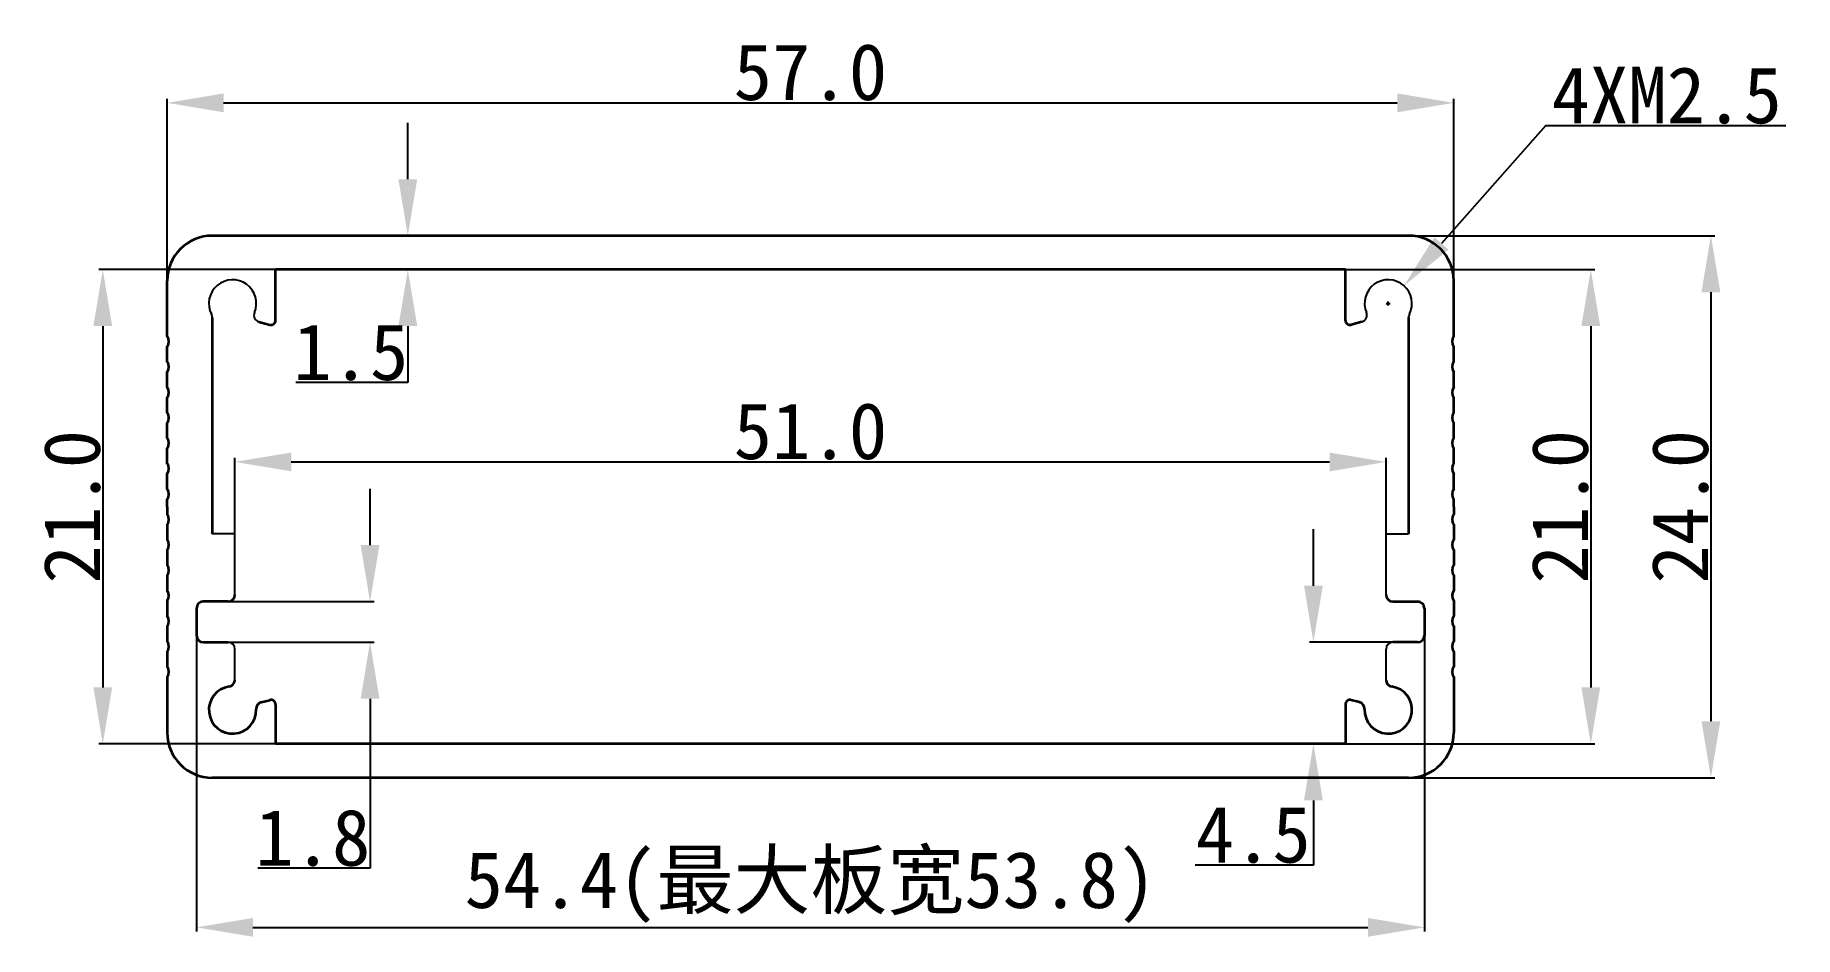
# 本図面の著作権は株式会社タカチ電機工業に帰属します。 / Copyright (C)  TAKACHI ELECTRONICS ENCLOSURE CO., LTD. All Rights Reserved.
# Model space of a CAD drawing. Header units: inches. Extents: x 11.1 to 89.1, y 1.2 to 41.1.
import ezdxf

# ---------------------------------------------------------------- set-up
doc = ezdxf.new("R2010")
doc.units = ezdxf.units.IN
doc.header["$MEASUREMENT"] = 0
doc.layers.get('Defpoints').update_dxf_attribs({"lineweight": 25})
doc.layers.add('1', color=30, linetype='Continuous')
doc.styles.get("Standard").update_dxf_attribs({"font": 'simhei.ttf'})
doc.dimstyles.get("Standard").update_dxf_attribs({"dimtxt": 2.5, "dimasz": 2.5, "dimexe": 0.18, "dimexo": 0.0625, "dimgap": 0.09, "dimtad": 1, "dimtoh": 1, "dimdec": 1, "dimzin": 0, "dimdsep": 46, "dimtxsty": 'Standard', "dimcen": 0.09, "dimadec": 0, "dimazin": 0, "dimtfac": 1, "dimtdec": 1, "dimtofl": 0, "dimtmove": 0, "dimatfit": 3, "dimfxl": 1, "dimtolj": 1, "dimtzin": 0, "dimarcsym": 0})

# ---------------------------------------------------------------- blocks, each defined once
blk = doc.blocks.new('*D59')
at = {"color": 0, "lineweight": -2}
for p, q in [((16.992, 29.097), (16.992, 38.329)), ((73.992, 29.097), (73.992, 38.329)), ((19.492, 38.149), (71.492, 38.149))]:
    blk.add_line(p, q, dxfattribs=at)
at = {"color": 0}
for points in [[(19.492, 38.565), (19.492, 37.732), (16.992, 38.149)], [(71.492, 38.565), (71.492, 37.732), (73.992, 38.149)]]:
    blk.add_solid(points, dxfattribs=at)
at = {"layer": 'Defpoints', "color": 0}
for p in [(73.992, 38.149), (16.992, 29.035), (73.992, 29.035)]:
    blk.add_point(p, dxfattribs=at)
at = {"color": 0, "insert": (45.492, 39.503), "char_height": 2.5, "attachment_point": 5}
blk.add_mtext('\\A1;57.0', dxfattribs=at)
blk = doc.blocks.new('*D60')
at = {"color": 0, "lineweight": -2}
for p, q in [((70.293, 32.266), (85.563, 32.266)), ((85.383, 29.766), (85.383, 10.766)), ((70.803, 8.266), (85.563, 8.266))]:
    blk.add_line(p, q, dxfattribs=at)
at = {"color": 0}
for points in [[(84.966, 29.766), (85.8, 29.766), (85.383, 32.266)], [(84.966, 10.766), (85.8, 10.766), (85.383, 8.266)]]:
    blk.add_solid(points, dxfattribs=at)
at = {"layer": 'Defpoints', "color": 0}
for p in [(70.23, 32.266), (70.741, 8.266), (85.383, 8.266)]:
    blk.add_point(p, dxfattribs=at)
at = {"color": 0, "insert": (84.029, 20.266), "char_height": 2.5, "attachment_point": 5, "rotation": 90}
blk.add_mtext('\\A1;24.0', dxfattribs=at)
blk = doc.blocks.new('*D61')
at = {"color": 0, "lineweight": -2}
for p, q in [((66.632, 30.766), (80.242, 30.766)), ((80.062, 28.266), (80.062, 12.266)), ((66.632, 9.766), (80.242, 9.766))]:
    blk.add_line(p, q, dxfattribs=at)
at = {"color": 0}
for points in [[(79.646, 28.266), (80.479, 28.266), (80.062, 30.766)], [(79.646, 12.266), (80.479, 12.266), (80.062, 9.766)]]:
    blk.add_solid(points, dxfattribs=at)
at = {"layer": 'Defpoints', "color": 0}
for p in [(66.57, 30.766), (66.57, 9.766), (80.062, 9.766)]:
    blk.add_point(p, dxfattribs=at)
at = {"color": 0, "insert": (78.708, 20.266), "char_height": 2.5, "attachment_point": 5, "rotation": 90}
blk.add_mtext('\\A1;21.0', dxfattribs=at)
blk = doc.blocks.new('*D62')
at = {"color": 0, "lineweight": -2}
for p, q in [((78.062, 37.133), (73.447, 31.923)), ((88.7, 37.133), (78.062, 37.133)), ((71.002, 29.266), (71.182, 29.266)), ((71.092, 29.176), (71.092, 29.356))]:
    blk.add_line(p, q, dxfattribs=at)
at = {"color": 0}
blk.add_solid([(73.135, 32.2), (73.758, 31.647), (71.789, 30.052)], dxfattribs=at)
at = {"layer": 'Defpoints', "color": 0}
for p in [(71.789, 30.052), (70.396, 28.48)]:
    blk.add_point(p, dxfattribs=at)
at = {"color": 0, "insert": (83.426, 38.473), "char_height": 2.5, "attachment_point": 5}
blk.add_mtext('\\A1;{\\f@SimHei|b0|i0|c134|p49;4XM2.5}', dxfattribs=at)
blk = doc.blocks.new('*D63')
at = {"color": 0, "lineweight": -2}
for p, q in [((25.981, 18.566), (25.981, 21.066)), ((19.206, 16.066), (26.161, 16.066)), ((19.206, 14.266), (26.161, 14.266)), ((25.981, 11.766), (25.981, 4.261)), ((25.981, 4.261), (21.004, 4.261))]:
    blk.add_line(p, q, dxfattribs=at)
at = {"color": 0}
for points in [[(25.565, 18.566), (26.398, 18.566), (25.981, 16.066)], [(25.565, 11.766), (26.398, 11.766), (25.981, 14.266)]]:
    blk.add_solid(points, dxfattribs=at)
at = {"layer": 'Defpoints', "color": 0}
for p in [(19.143, 16.066), (19.143, 14.266), (25.981, 14.266)]:
    blk.add_point(p, dxfattribs=at)
at = {"color": 0, "insert": (23.447, 5.601), "char_height": 2.5, "attachment_point": 5}
blk.add_mtext('\\A1;1.8', dxfattribs=at)
blk = doc.blocks.new('*D64')
at = {"layer": '1', "color": 0, "lineweight": -2}
for p, q in [((18.292, 15.104), (18.292, 1.462)), ((72.692, 15.104), (72.692, 1.462)), ((20.792, 1.642), (70.192, 1.642))]:
    blk.add_line(p, q, dxfattribs=at)
at = {"layer": '1', "color": 0}
for points in [[(20.792, 2.058), (20.792, 1.225), (18.292, 1.642)], [(70.192, 2.058), (70.192, 1.225), (72.692, 1.642)]]:
    blk.add_solid(points, dxfattribs=at)
at = {"layer": 'Defpoints', "color": 0}
for p in [(18.292, 15.166), (72.692, 15.166), (72.692, 1.642)]:
    blk.add_point(p, dxfattribs=at)
at = {"layer": '1', "color": 0, "insert": (45.492, 3.417), "char_height": 2.5, "attachment_point": 5}
blk.add_mtext('\\A1;54.4(最大板宽53.8)', dxfattribs=at)
blk = doc.blocks.new('*D65')
at = {"color": 0, "lineweight": -2}
for p, q in [((67.775, 16.766), (67.775, 19.266)), ((71.779, 14.266), (67.595, 14.266)), ((65.482, 9.766), (67.955, 9.766)), ((67.775, 7.266), (67.775, 4.398)), ((67.775, 4.398), (62.53, 4.398))]:
    blk.add_line(p, q, dxfattribs=at)
at = {"color": 0}
for points in [[(67.358, 16.766), (68.192, 16.766), (67.775, 14.266)], [(67.358, 7.266), (68.192, 7.266), (67.775, 9.766)]]:
    blk.add_solid(points, dxfattribs=at)
at = {"layer": 'Defpoints', "color": 0}
for p in [(67.775, 14.266), (71.842, 14.266), (65.42, 9.766)]:
    blk.add_point(p, dxfattribs=at)
at = {"color": 0, "insert": (65.108, 5.738), "char_height": 2.5, "attachment_point": 5}
blk.add_mtext('\\A1;4.5', dxfattribs=at)
blk = doc.blocks.new('*D66')
at = {"color": 0, "lineweight": -2}
for p, q in [((22.175, 30.766), (13.961, 30.766)), ((14.141, 28.266), (14.141, 12.266)), ((22.175, 9.766), (13.961, 9.766))]:
    blk.add_line(p, q, dxfattribs=at)
at = {"color": 0}
for points in [[(13.725, 28.266), (14.558, 28.266), (14.141, 30.766)], [(13.725, 12.266), (14.558, 12.266), (14.141, 9.766)]]:
    blk.add_solid(points, dxfattribs=at)
at = {"layer": 'Defpoints', "color": 0}
for p in [(22.237, 30.766), (14.141, 9.766), (22.237, 9.766)]:
    blk.add_point(p, dxfattribs=at)
at = {"color": 0, "insert": (12.787, 20.266), "char_height": 2.5, "attachment_point": 5, "rotation": 90}
blk.add_mtext('\\A1;21.0', dxfattribs=at)
blk = doc.blocks.new('*D67')
at = {"color": 0, "lineweight": -2}
for p, q in [((19.994, 17.779), (19.994, 22.43)), ((22.494, 22.25), (68.491, 22.25)), ((70.991, 17.779), (70.991, 22.43))]:
    blk.add_line(p, q, dxfattribs=at)
at = {"color": 0}
for points in [[(22.494, 22.666), (22.494, 21.833), (19.994, 22.25)], [(68.491, 22.666), (68.491, 21.833), (70.991, 22.25)]]:
    blk.add_solid(points, dxfattribs=at)
at = {"layer": 'Defpoints', "color": 0}
for p in [(70.991, 22.25), (19.994, 17.716), (70.991, 17.716)]:
    blk.add_point(p, dxfattribs=at)
at = {"color": 0, "insert": (45.492, 23.604), "char_height": 2.5, "attachment_point": 5}
blk.add_mtext('\\A1;51.0', dxfattribs=at)
blk = doc.blocks.new('*D68')
at = {"color": 0, "lineweight": -2}
for p, q in [((27.656, 34.766), (27.656, 37.266)), ((25.81, 32.266), (27.836, 32.266)), ((25.81, 30.766), (27.836, 30.766)), ((27.656, 28.266), (27.656, 25.766)), ((27.656, 25.766), (22.692, 25.766))]:
    blk.add_line(p, q, dxfattribs=at)
at = {"color": 0}
for points in [[(27.239, 34.766), (28.073, 34.766), (27.656, 32.266)], [(27.239, 28.266), (28.073, 28.266), (27.656, 30.766)]]:
    blk.add_solid(points, dxfattribs=at)
at = {"layer": 'Defpoints', "color": 0}
for p in [(25.747, 32.266), (25.747, 30.766), (27.656, 30.766)]:
    blk.add_point(p, dxfattribs=at)
at = {"color": 0, "insert": (25.129, 27.106), "char_height": 2.5, "attachment_point": 5}
blk.add_mtext('\\A1;1.5', dxfattribs=at)

msp = doc.modelspace()

# ---------------------------------------------------------------- linework, layer by layer
at = {"color": 7, "linetype": 'Continuous', "lineweight": 35}
for p, q in [((71.992, 32.266), (18.992, 32.266)), ((69.192, 30.766), (21.792, 30.766)), ((21.792, 28.518), (21.792, 30.766)), ((69.192, 28.518), (69.192, 30.766)), ((16.992, 27.804), (16.992, 30.266)), ((73.992, 27.804), (73.992, 30.266)), ((18.992, 28.648), (18.992, 19.066)), ((21.059, 28.453), (21.541, 28.324)), ((69.925, 28.453), (69.444, 28.324)), ((71.992, 28.648), (71.992, 19.066)), ((16.992, 26.679), (16.992, 27.354)), ((73.992, 26.679), (73.992, 27.354)), ((16.992, 25.554), (16.992, 26.229)), ((73.992, 25.554), (73.992, 26.229)), ((16.992, 24.429), (16.992, 25.104)), ((73.992, 24.429), (73.992, 25.104)), ((16.992, 23.304), (16.992, 23.979)), ((73.992, 23.304), (73.992, 23.979)), ((16.992, 22.179), (16.992, 22.854)), ((73.992, 22.179), (73.992, 22.854)), ((16.992, 21.054), (16.992, 21.729)), ((73.992, 21.054), (73.992, 21.729)), ((16.992, 20.266), (16.992, 20.604)), ((73.992, 20.266), (73.992, 20.604)), ((16.992, 20.266), (16.992, 19.929)), ((73.992, 20.266), (73.992, 19.929)), ((16.992, 19.479), (16.992, 18.804)), ((73.992, 19.479), (73.992, 18.804)), ((16.992, 18.354), (16.992, 17.679)), ((73.992, 18.354), (73.992, 17.679)), ((16.992, 17.229), (16.992, 16.554)), ((73.992, 17.229), (73.992, 16.554)), ((16.992, 16.104), (16.992, 15.429)), ((18.292, 15.766), (18.292, 14.566)), ((19.694, 16.066), (18.592, 16.066)), ((71.291, 16.066), (72.392, 16.066)), ((72.692, 15.766), (72.692, 14.566)), ((73.992, 16.104), (73.992, 15.429)), ((16.992, 14.979), (16.992, 14.304)), ((73.992, 14.979), (73.992, 14.304)), ((18.592, 14.266), (19.694, 14.266)), ((72.392, 14.266), (71.291, 14.266)), ((16.992, 13.854), (16.992, 13.179)), ((73.992, 13.854), (73.992, 13.179)), ((16.992, 12.729), (16.992, 10.266)), ((73.992, 12.729), (73.992, 10.266)), ((21.164, 11.607), (21.541, 11.708)), ((69.821, 11.607), (69.444, 11.708)), ((21.792, 11.515), (21.792, 9.766)), ((69.192, 11.515), (69.192, 9.766)), ((69.192, 9.766), (21.792, 9.766)), ((71.992, 8.266), (18.992, 8.266))]:
    msp.add_line(p, q, dxfattribs=at)
for p, q in [((19.994, 19.066), (18.992, 19.066)), ((19.994, 16.366), (19.994, 19.066)), ((70.991, 16.366), (70.991, 19.066)), ((70.991, 19.066), (71.992, 19.066)), ((19.994, 12.601), (19.994, 13.966)), ((70.991, 12.601), (70.991, 13.966))]:
    msp.add_line(p, q)
for centre, radius, start, end in [((18.992, 30.266), 2, 90, 180), ((71.992, 30.266), 2, 0, 90), ((21.592, 28.518), 0.2, 255, 0), ((69.392, 28.518), 0.2, 180, 285), ((16.692, 27.579), 0.375, 323.1301, 36.8699), ((74.292, 27.579), 0.375, 143.1301, 216.8699), ((16.692, 26.454), 0.375, 323.1301, 36.8699), ((74.292, 26.454), 0.375, 143.1301, 216.8699), ((16.692, 25.329), 0.375, 323.1301, 36.8699), ((74.292, 25.329), 0.375, 143.1301, 216.8699), ((16.692, 24.204), 0.375, 323.1301, 36.8699), ((74.292, 24.204), 0.375, 143.1301, 216.8699), ((16.692, 23.079), 0.375, 323.1301, 36.8699), ((74.292, 23.079), 0.375, 143.1301, 216.8699), ((16.692, 21.954), 0.375, 323.1301, 36.8699), ((74.292, 21.954), 0.375, 143.1301, 216.8699), ((16.692, 20.829), 0.375, 323.1301, 36.8699), ((74.292, 20.829), 0.375, 143.1301, 216.8699), ((16.692, 19.704), 0.375, 323.1301, 36.8699), ((74.292, 19.704), 0.375, 143.1301, 216.8699), ((16.692, 18.579), 0.375, 323.1301, 36.8699), ((74.292, 18.579), 0.375, 143.1301, 216.8699), ((16.692, 17.454), 0.375, 323.1301, 36.8699), ((74.292, 17.454), 0.375, 143.1301, 216.8699), ((16.692, 16.329), 0.375, 323.1301, 36.8699), ((74.292, 16.329), 0.375, 143.1301, 216.8699), ((18.592, 15.766), 0.3, 90, 180), ((72.392, 15.766), 0.3, 0, 90), ((16.692, 15.204), 0.375, 323.1301, 36.8699), ((74.292, 15.204), 0.375, 143.1301, 216.8699), ((16.692, 14.079), 0.375, 323.1301, 36.8699), ((18.592, 14.566), 0.3, 180, 270), ((72.392, 14.566), 0.3, 270, 0), ((74.292, 14.079), 0.375, 143.1301, 216.8699), ((16.692, 12.954), 0.375, 323.1301, 36.8699), ((74.292, 12.954), 0.375, 143.1301, 216.8699), ((19.892, 11.266), 1.05, 98.4441, 2.16041), ((21.592, 11.515), 0.2, 0, 105), ((69.392, 11.515), 0.2, 75, 180), ((71.092, 11.266), 1.05, 177.83959, 81.5559), ((21.241, 11.317), 0.3, 105, 182.16041), ((69.743, 11.317), 0.3, 357.83959, 75), ((18.992, 10.266), 2, 180, 270), ((71.992, 10.266), 2, 270, 0)]:
    msp.add_arc(centre, radius, start, end, dxfattribs=at)
for centre, radius, start, end in [((19.892, 29.266), 1.05, 337.21084, 207.26604), ((71.092, 29.266), 1.05, 332.73396, 202.78916), ((21.137, 28.743), 0.3, 157.21084, 255), ((69.848, 28.743), 0.3, 285, 22.78916), ((18.692, 28.648), 0.3, 0, 27.26604), ((72.292, 28.648), 0.3, 152.73396, 180), ((19.694, 13.966), 0.3, 0, 90), ((71.291, 13.966), 0.3, 90, 180)]:
    msp.add_arc(centre, radius, start, end)
at = {"lineweight": 35}
for centre, start, end in [((19.694, 16.366), 270, 0), ((71.291, 16.366), 180, 270), ((19.694, 12.601), 278.4441, 0), ((71.291, 12.601), 180, 261.5559)]:
    msp.add_arc(centre, 0.3, start, end, dxfattribs=at)

# ---------------------------------------------------------------- dimensions: what is measured, and where the dimension line sits
for base, p1, p2, picture, middle in [((73.992, 38.149), (16.992, 29.035), (73.992, 29.035), '*D59', (45.492, 39.503)), ((70.991, 22.25), (19.994, 17.716), (70.991, 17.716), '*D67', (45.492, 23.604))]:
    dim = msp.add_linear_dim(base=base, p1=p1, p2=p2, dimstyle='Standard')
    dim.commit()
    dim.dimension.update_dxf_attribs({"geometry": picture, "text_midpoint": middle})
dim = msp.add_diameter_dim_2p(p1=(70.396, 28.48), p2=(71.789, 30.052), text='{\\f@SimHei|b0|i0|c134|p49;4XM2.5}', dimstyle='Standard')
dim.commit()
dim.dimension.update_dxf_attribs({"geometry": '*D62', "text_midpoint": (83.426, 37.133), "dimtype": 163})
for base, p1, p2, picture, middle in [((27.656, 30.766), (25.747, 32.266), (25.747, 30.766), '*D68', (25.129, 27.106)), ((14.141, 9.766), (22.237, 30.766), (22.237, 9.766), '*D66', (12.787, 20.266))]:
    dim = msp.add_linear_dim(base=base, p1=p1, p2=p2, angle=90, dimstyle='Standard')
    dim.commit()
    dim.dimension.update_dxf_attribs({"geometry": picture, "text_midpoint": middle})
for base, p1, p2, picture, middle in [((85.383, 8.266), (70.23, 32.266), (70.741, 8.266), '*D60', (85.383, 20.266)), ((80.062, 9.766), (66.57, 30.766), (66.57, 9.766), '*D61', (80.062, 20.266)), ((25.981, 14.266), (19.143, 16.066), (19.143, 14.266), '*D63', (23.447, 4.261)), ((67.775, 14.266), (65.42, 9.766), (71.842, 14.266), '*D65', (65.108, 4.398))]:
    dim = msp.add_linear_dim(base=base, p1=p1, p2=p2, angle=90, dimstyle='Standard')
    dim.commit()
    dim.dimension.update_dxf_attribs({"geometry": picture, "text_midpoint": middle, "dimtype": 160})
at = {"layer": '1'}
dim = msp.add_linear_dim(base=(72.692, 1.642), p1=(18.292, 15.166), p2=(72.692, 15.166), text='<>(最大板宽53.8)', dimstyle='Standard', dxfattribs=at)
dim.commit()
dim.dimension.update_dxf_attribs({"geometry": '*D64', "text_midpoint": (45.492, 1.642), "dimtype": 160})

doc.saveas('drawing.dxf')
